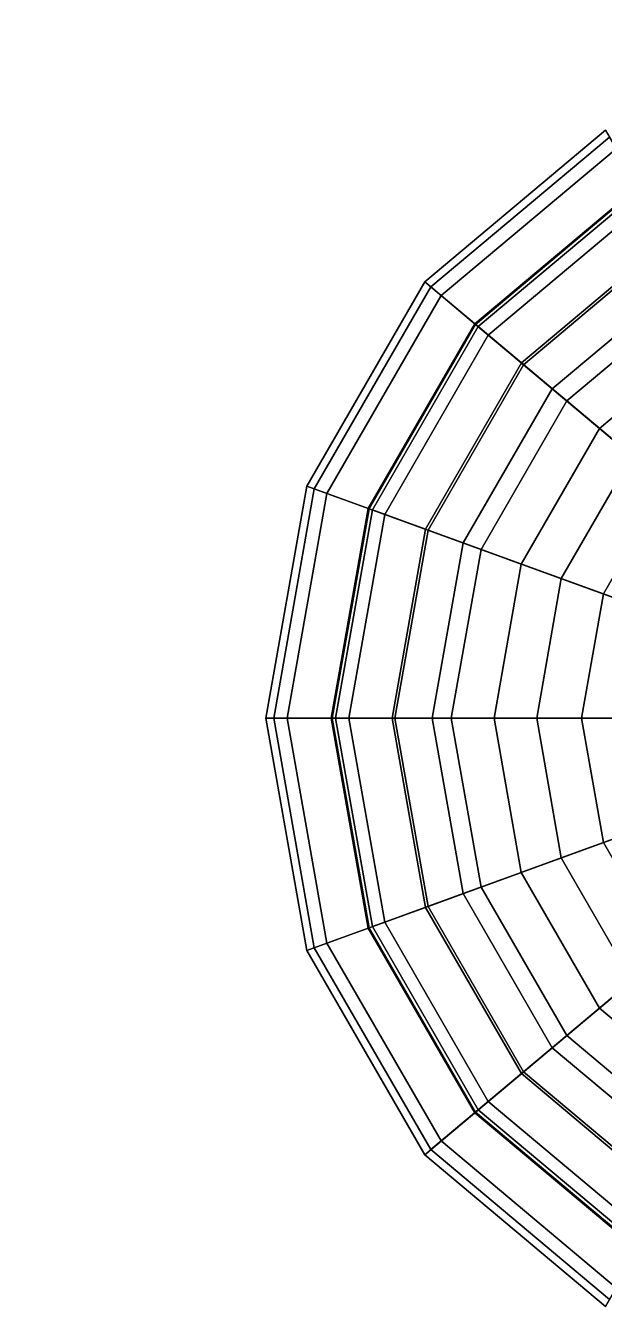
# Model space of a CAD drawing. Extents: x 15.9 to 33.1, y 12.3 to 21.3.
# Drawn here: x 22.484 to 22.5129, y 14.1074 to 14.1713 of the extents above; entities that cross this region are included whole.
import ezdxf

# ---------------------------------------------------------------- set-up
doc = ezdxf.new("R2010")
doc.units = 0
doc.header["$LTSCALE"] = 0.5
doc.header["$MEASUREMENT"] = 0
doc.layers.get('0').update_dxf_attribs({"linetype": 'CONTINUOUS'})

# ---------------------------------------------------------------- blocks, each defined once
blk = doc.blocks.new('A$C403C54AD')
at = {"linetype": 'ByBlock', "invisible_edges": 5}
for points in [[(0.818605, 0.976049, -0.033549), (0.847931, 0.959118, -0.024314), (0.86649, 1.028382, -0.024314), (0.832628, 1.028382, -0.033549)], [(0.847931, 0.959118, -0.019696), (0.831935, 0.968354, -0.019696), (0.84802, 1.028382, -0.019696), (0.86649, 1.028382, -0.019696)]]:
    blk.add_3dface(points, dxfattribs=at)
at = {"linetype": 'ByBlock'}
blk.add_3dface([(0.847931, 0.959118, -0.024314), (0.847931, 0.959118, -0.019696), (0.86649, 1.028382, -0.019696), (0.86649, 1.028382, -0.024314)], dxfattribs=at)
for points in [[(0.880436, 0.954832, -0.039553), (0.878804, 0.95766, -0.042784), (0.869795, 0.950101, -0.042784), (0.872296, 0.948002, -0.039553)], [(0.878804, 0.95766, -0.042784), (0.895735, 0.928335, -0.039705), (0.895735, 0.928335, -0.039705), (0.869795, 0.950101, -0.042784)], [(0.880457, 0.954797, 0.1202), (0.879003, 0.957315, 0.106976), (0.8701, 0.949844, 0.106976), (0.872327, 0.947976, 0.1202)], [(0.879003, 0.957315, 0.106976), (0.87934, 0.95673, 0.078734), (0.870617, 0.949411, 0.078734), (0.8701, 0.949844, 0.106976)], [(0.87934, 0.95673, 0.078734), (0.882023, 0.952084, 0.060725), (0.874727, 0.945962, 0.060725), (0.870617, 0.949411, 0.078734)], [(0.888627, 0.940645, -0.036278), (0.880436, 0.954832, -0.039553), (0.872296, 0.948002, -0.039553), (0.884846, 0.937471, -0.036278)], [(0.882955, 0.95047, 0.129606), (0.880457, 0.954797, 0.1202), (0.872327, 0.947976, 0.1202), (0.876155, 0.944764, 0.129606)], [(0.880545, 0.954643, 0.106759), (0.88195, 0.95221, 0.119395), (0.874615, 0.946056, 0.119395), (0.872463, 0.947862, 0.106759)], [(0.880874, 0.954073, 0.079219), (0.880545, 0.954643, 0.106759), (0.872463, 0.947862, 0.106759), (0.872967, 0.947439, 0.079219)], [(0.883428, 0.94965, 0.062072), (0.880874, 0.954073, 0.079219), (0.872967, 0.947439, 0.079219), (0.87688, 0.944156, 0.062072)], [(0.88195, 0.95221, 0.119395), (0.884494, 0.947804, 0.129606), (0.878513, 0.942785, 0.129606), (0.874615, 0.946056, 0.119395)], [(0.882023, 0.952084, 0.060725), (0.885556, 0.945965, 0.050493), (0.88014, 0.94142, 0.050493), (0.874727, 0.945962, 0.060725)], [(0.884494, 0.947804, 0.129606), (0.882955, 0.95047, 0.129606), (0.876155, 0.944764, 0.129606), (0.878513, 0.942785, 0.129606)], [(0.872296, 0.948002, -0.039553), (0.869795, 0.950101, -0.042784), (0.863915, 0.939916, -0.042784), (0.866983, 0.938799, -0.039553)], [(0.869795, 0.950101, -0.042784), (0.895735, 0.928335, -0.039705), (0.895735, 0.928335, -0.039705), (0.863915, 0.939916, -0.042784)], [(0.872327, 0.947976, 0.1202), (0.8701, 0.949844, 0.106976), (0.864289, 0.93978, 0.106976), (0.867021, 0.938785, 0.1202)], [(0.8701, 0.949844, 0.106976), (0.870617, 0.949411, 0.078734), (0.864924, 0.939549, 0.078734), (0.864289, 0.93978, 0.106976)], [(0.886671, 0.944033, 0.05268), (0.883428, 0.94965, 0.062072), (0.87688, 0.944156, 0.062072), (0.881848, 0.939987, 0.05268)], [(0.870617, 0.949411, 0.078734), (0.874727, 0.945962, 0.060725), (0.869965, 0.937714, 0.060725), (0.864924, 0.939549, 0.078734)], [(0.884846, 0.937471, -0.036278), (0.872296, 0.948002, -0.039553), (0.866983, 0.938799, -0.039553), (0.882378, 0.933196, -0.036278)], [(0.876155, 0.944764, 0.129606), (0.872327, 0.947976, 0.1202), (0.867021, 0.938785, 0.1202), (0.871716, 0.937076, 0.129606)], [(0.872463, 0.947862, 0.106759), (0.874615, 0.946056, 0.119395), (0.869828, 0.937764, 0.119395), (0.867188, 0.938725, 0.106759)], [(0.872967, 0.947439, 0.079219), (0.872463, 0.947862, 0.106759), (0.867188, 0.938725, 0.106759), (0.867806, 0.9385, 0.079219)], [(0.87688, 0.944156, 0.062072), (0.872967, 0.947439, 0.079219), (0.867806, 0.9385, 0.079219), (0.872606, 0.936753, 0.062072)], [(0.874615, 0.946056, 0.119395), (0.878513, 0.942785, 0.129606), (0.874609, 0.936024, 0.129606), (0.869828, 0.937764, 0.119395)], [(0.874727, 0.945962, 0.060725), (0.88014, 0.94142, 0.050493), (0.876605, 0.935297, 0.050493), (0.869965, 0.937714, 0.060725)], [(0.878513, 0.942785, 0.129606), (0.876155, 0.944764, 0.129606), (0.871716, 0.937076, 0.129606), (0.874609, 0.936024, 0.129606)], [(0.881848, 0.939987, 0.05268), (0.87688, 0.944156, 0.062072), (0.872606, 0.936753, 0.062072), (0.878701, 0.934534, 0.05268)], [(0.88014, 0.94142, 0.050493), (0.887983, 0.934839, 0.043125), (0.886226, 0.931795, 0.043125), (0.876605, 0.935297, 0.050493)], [(0.863915, 0.939916, -0.042784), (0.895735, 0.928335, -0.039705), (0.895735, 0.928335, -0.039705), (0.861872, 0.928335, -0.042784)], [(0.866983, 0.938799, -0.039553), (0.863915, 0.939916, -0.042784), (0.861872, 0.928335, -0.042784), (0.865138, 0.928335, -0.039553)], [(0.867021, 0.938785, 0.1202), (0.864289, 0.93978, 0.106976), (0.862271, 0.928335, 0.106976), (0.865179, 0.928335, 0.1202)], [(0.864289, 0.93978, 0.106976), (0.864924, 0.939549, 0.078734), (0.862946, 0.928335, 0.078734), (0.862271, 0.928335, 0.106976)], [(0.864924, 0.939549, 0.078734), (0.869965, 0.937714, 0.060725), (0.868311, 0.928335, 0.060725), (0.862946, 0.928335, 0.078734)], [(0.888914, 0.934058, 0.046044), (0.881848, 0.939987, 0.05268), (0.878701, 0.934534, 0.05268), (0.887368, 0.93138, 0.046044)], [(0.882378, 0.933196, -0.036278), (0.866983, 0.938799, -0.039553), (0.865138, 0.928335, -0.039553), (0.88152, 0.928335, -0.036278)], [(0.871716, 0.937076, 0.129606), (0.867021, 0.938785, 0.1202), (0.865179, 0.928335, 0.1202), (0.870175, 0.928335, 0.129606)], [(0.867188, 0.938725, 0.106759), (0.869828, 0.937764, 0.119395), (0.868166, 0.928335, 0.119395), (0.865356, 0.928335, 0.106759)], [(0.867806, 0.9385, 0.079219), (0.867188, 0.938725, 0.106759), (0.865356, 0.928335, 0.106759), (0.866014, 0.928335, 0.079219)], [(0.872606, 0.936753, 0.062072), (0.867806, 0.9385, 0.079219), (0.866014, 0.928335, 0.079219), (0.871122, 0.928335, 0.062072)], [(0.869828, 0.937764, 0.119395), (0.874609, 0.936024, 0.129606), (0.873253, 0.928335, 0.129606), (0.868166, 0.928335, 0.119395)], [(0.869965, 0.937714, 0.060725), (0.876605, 0.935297, 0.050493), (0.875377, 0.928335, 0.050493), (0.868311, 0.928335, 0.060725)], [(0.874609, 0.936024, 0.129606), (0.871716, 0.937076, 0.129606), (0.870175, 0.928335, 0.129606), (0.873253, 0.928335, 0.129606)], [(0.878701, 0.934534, 0.05268), (0.872606, 0.936753, 0.062072), (0.871122, 0.928335, 0.062072), (0.877607, 0.928335, 0.05268)], [(0.876605, 0.935297, 0.050493), (0.886226, 0.931795, 0.043125), (0.885616, 0.928335, 0.043125), (0.875377, 0.928335, 0.050493)], [(0.887368, 0.93138, 0.046044), (0.878701, 0.934534, 0.05268), (0.877607, 0.928335, 0.05268), (0.886831, 0.928335, 0.046044)], [(0.861872, 0.928335, -0.042784), (0.895735, 0.928335, -0.039705), (0.895735, 0.928335, -0.039705), (0.863915, 0.916753, -0.042784)], [(0.865138, 0.928335, -0.039553), (0.861872, 0.928335, -0.042784), (0.863915, 0.916753, -0.042784), (0.866983, 0.91787, -0.039553)], [(0.865179, 0.928335, 0.1202), (0.862271, 0.928335, 0.106976), (0.864289, 0.916889, 0.106976), (0.867021, 0.917884, 0.1202)], [(0.862271, 0.928335, 0.106976), (0.862946, 0.928335, 0.078734), (0.864924, 0.91712, 0.078734), (0.864289, 0.916889, 0.106976)], [(0.862946, 0.928335, 0.078734), (0.868311, 0.928335, 0.060725), (0.869965, 0.918955, 0.060725), (0.864924, 0.91712, 0.078734)], [(0.863915, 0.916753, -0.042784), (0.895735, 0.928335, -0.039705), (0.895735, 0.928335, -0.039705), (0.869795, 0.906568, -0.042784)], [(0.88152, 0.928335, -0.036278), (0.865138, 0.928335, -0.039553), (0.866983, 0.91787, -0.039553), (0.882378, 0.923473, -0.036278)], [(0.870175, 0.928335, 0.129606), (0.865179, 0.928335, 0.1202), (0.867021, 0.917884, 0.1202), (0.871716, 0.919593, 0.129606)], [(0.865356, 0.928335, 0.106759), (0.868166, 0.928335, 0.119395), (0.869828, 0.918905, 0.119395), (0.867188, 0.917944, 0.106759)], [(0.866014, 0.928335, 0.079219), (0.865356, 0.928335, 0.106759), (0.867188, 0.917944, 0.106759), (0.867806, 0.918169, 0.079219)], [(0.871122, 0.928335, 0.062072), (0.866014, 0.928335, 0.079219), (0.867806, 0.918169, 0.079219), (0.872606, 0.919916, 0.062072)], [(0.868166, 0.928335, 0.119395), (0.873253, 0.928335, 0.129606), (0.874609, 0.920646, 0.129606), (0.869828, 0.918905, 0.119395)], [(0.868311, 0.928335, 0.060725), (0.875377, 0.928335, 0.050493), (0.876605, 0.921372, 0.050493), (0.869965, 0.918955, 0.060725)], [(0.869795, 0.906568, -0.042784), (0.895735, 0.928335, -0.039705), (0.895735, 0.928335, -0.039705), (0.878804, 0.899009, -0.042784)], [(0.873253, 0.928335, 0.129606), (0.870175, 0.928335, 0.129606), (0.871716, 0.919593, 0.129606), (0.874609, 0.920646, 0.129606)], [(0.877607, 0.928335, 0.05268), (0.871122, 0.928335, 0.062072), (0.872606, 0.919916, 0.062072), (0.878701, 0.922135, 0.05268)], [(0.875377, 0.928335, 0.050493), (0.885616, 0.928335, 0.043125), (0.886226, 0.924874, 0.043125), (0.876605, 0.921372, 0.050493)], [(0.886831, 0.928335, 0.046044), (0.877607, 0.928335, 0.05268), (0.878701, 0.922135, 0.05268), (0.887368, 0.925289, 0.046044)], [(0.876605, 0.921372, 0.050493), (0.886226, 0.924874, 0.043125), (0.887983, 0.92183, 0.043125), (0.88014, 0.915249, 0.050493)], [(0.887368, 0.925289, 0.046044), (0.878701, 0.922135, 0.05268), (0.881848, 0.916683, 0.05268), (0.888914, 0.922611, 0.046044)], [(0.882378, 0.923473, -0.036278), (0.866983, 0.91787, -0.039553), (0.872296, 0.908668, -0.039553), (0.884846, 0.919198, -0.036278)], [(0.878701, 0.922135, 0.05268), (0.872606, 0.919916, 0.062072), (0.87688, 0.912514, 0.062072), (0.881848, 0.916683, 0.05268)], [(0.869965, 0.918955, 0.060725), (0.876605, 0.921372, 0.050493), (0.88014, 0.915249, 0.050493), (0.874727, 0.910707, 0.060725)], [(0.869828, 0.918905, 0.119395), (0.874609, 0.920646, 0.129606), (0.878513, 0.913884, 0.129606), (0.874615, 0.910614, 0.119395)], [(0.874609, 0.920646, 0.129606), (0.871716, 0.919593, 0.129606), (0.876155, 0.911905, 0.129606), (0.878513, 0.913884, 0.129606)], [(0.872606, 0.919916, 0.062072), (0.867806, 0.918169, 0.079219), (0.872967, 0.90923, 0.079219), (0.87688, 0.912514, 0.062072)], [(0.871716, 0.919593, 0.129606), (0.867021, 0.917884, 0.1202), (0.872327, 0.908694, 0.1202), (0.876155, 0.911905, 0.129606)], [(0.884846, 0.919198, -0.036278), (0.872296, 0.908668, -0.039553), (0.880436, 0.901837, -0.039553), (0.888627, 0.916025, -0.036278)], [(0.864924, 0.91712, 0.078734), (0.869965, 0.918955, 0.060725), (0.874727, 0.910707, 0.060725), (0.870617, 0.907259, 0.078734)], [(0.867188, 0.917944, 0.106759), (0.869828, 0.918905, 0.119395), (0.874615, 0.910614, 0.119395), (0.872463, 0.908807, 0.106759)], [(0.866983, 0.91787, -0.039553), (0.863915, 0.916753, -0.042784), (0.869795, 0.906568, -0.042784), (0.872296, 0.908668, -0.039553)], [(0.867021, 0.917884, 0.1202), (0.864289, 0.916889, 0.106976), (0.8701, 0.906825, 0.106976), (0.872327, 0.908694, 0.1202)], [(0.867806, 0.918169, 0.079219), (0.867188, 0.917944, 0.106759), (0.872463, 0.908807, 0.106759), (0.872967, 0.90923, 0.079219)], [(0.864289, 0.916889, 0.106976), (0.864924, 0.91712, 0.078734), (0.870617, 0.907259, 0.078734), (0.8701, 0.906825, 0.106976)], [(0.881848, 0.916683, 0.05268), (0.87688, 0.912514, 0.062072), (0.883428, 0.907019, 0.062072), (0.886671, 0.912636, 0.05268)], [(0.874727, 0.910707, 0.060725), (0.88014, 0.915249, 0.050493), (0.885556, 0.910704, 0.050493), (0.882023, 0.904585, 0.060725)], [(0.874615, 0.910614, 0.119395), (0.878513, 0.913884, 0.129606), (0.884494, 0.908865, 0.129606), (0.88195, 0.904459, 0.119395)], [(0.878513, 0.913884, 0.129606), (0.876155, 0.911905, 0.129606), (0.882955, 0.906199, 0.129606), (0.884494, 0.908865, 0.129606)], [(0.87688, 0.912514, 0.062072), (0.872967, 0.90923, 0.079219), (0.880874, 0.902596, 0.079219), (0.883428, 0.907019, 0.062072)], [(0.876155, 0.911905, 0.129606), (0.872327, 0.908694, 0.1202), (0.880457, 0.901872, 0.1202), (0.882955, 0.906199, 0.129606)], [(0.870617, 0.907259, 0.078734), (0.874727, 0.910707, 0.060725), (0.882023, 0.904585, 0.060725), (0.87934, 0.899939, 0.078734)], [(0.872463, 0.908807, 0.106759), (0.874615, 0.910614, 0.119395), (0.88195, 0.904459, 0.119395), (0.880545, 0.902026, 0.106759)], [(0.872967, 0.90923, 0.079219), (0.872463, 0.908807, 0.106759), (0.880545, 0.902026, 0.106759), (0.880874, 0.902596, 0.079219)], [(0.872296, 0.908668, -0.039553), (0.869795, 0.906568, -0.042784), (0.878804, 0.899009, -0.042784), (0.880436, 0.901837, -0.039553)], [(0.872327, 0.908694, 0.1202), (0.8701, 0.906825, 0.106976), (0.879003, 0.899355, 0.106976), (0.880457, 0.901872, 0.1202)], [(0.8701, 0.906825, 0.106976), (0.870617, 0.907259, 0.078734), (0.87934, 0.899939, 0.078734), (0.879003, 0.899355, 0.106976)]]:
    blk.add_3dface(points)

msp = doc.modelspace()

# ---------------------------------------------------------------- block references
msp.add_blockref('A$C403C54AD', (21.634106, 13.208426, 0.000599))

doc.saveas('drawing.dxf')
